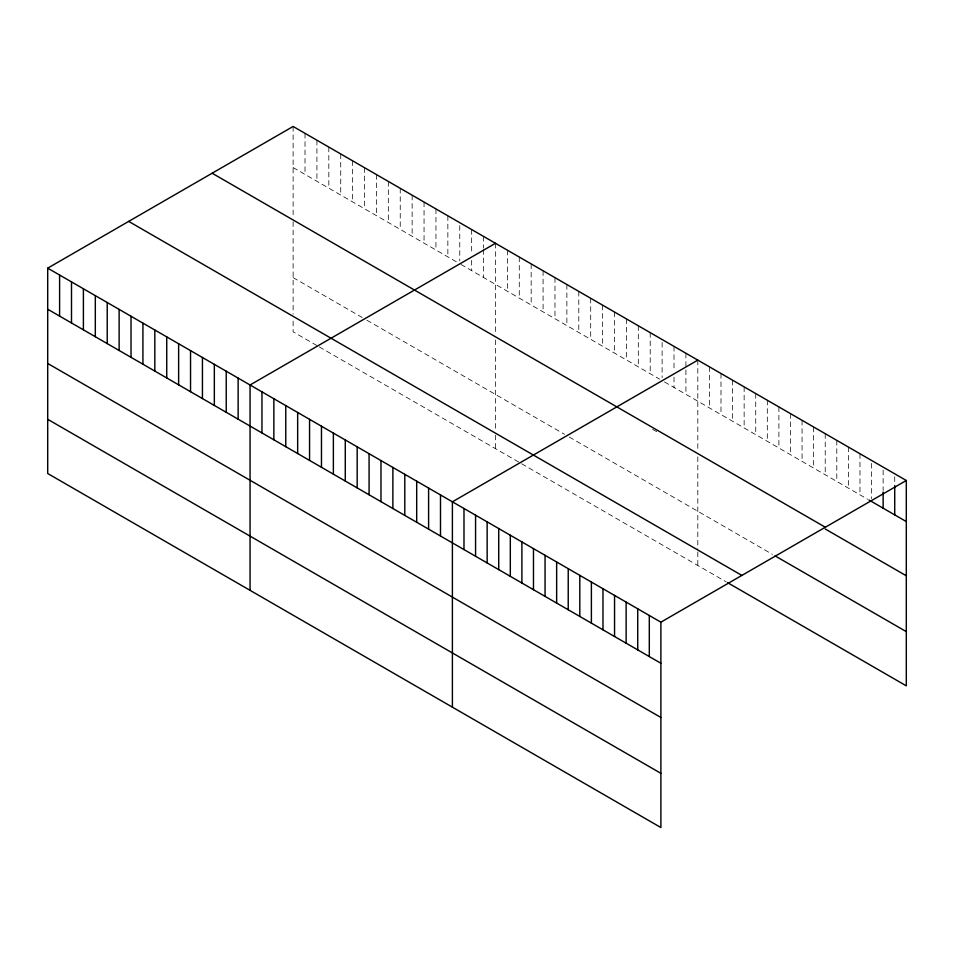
<?xml version="1.0" encoding="UTF-8"?>
<svg xmlns="http://www.w3.org/2000/svg" width="954" height="954" viewBox="0 0 954 954"><rect width="100%" height="100%" fill="white"/><g stroke="black" fill="none" stroke-linecap="round" stroke-linejoin="round"><path stroke-width="0.72" stroke-dasharray="4.77 3.58" d="M293.116 167.546L457.371 262.374M460.949 264.437L659.727 379.203M664.485 381.958L867.687 499.276M652.584 429.288L657.342 432.043M293.116 277.614L362.15 317.467M366.908 320.222L564.506 434.297M569.264 437.039L772.454 554.357M316.919 345.563L293.116 331.825L293.116 318.266M319.304 346.946L519.274 462.392M521.647 463.763L726.125 581.821M894.721 476.738L894.721 484.072M883.13 470.048L883.13 490.583M871.551 463.358L871.551 498.572M859.971 453.734L859.971 494.816M848.392 447.056L848.392 488.126M836.801 440.366L836.801 481.436M825.222 433.676L825.222 474.758M813.643 426.987L813.643 468.068M802.064 420.309L802.064 461.378M790.472 413.619L790.472 454.688M778.893 406.929L778.893 448.01M767.314 400.239L767.314 441.32M755.735 393.561L755.735 434.63M744.144 386.871L744.144 427.941M732.565 380.181L732.565 421.263M720.986 373.491L720.986 414.573M709.394 366.813L709.394 407.883M697.815 360.123L697.815 451.337M697.815 456.799L697.815 549.206M697.815 551.925L697.815 565.472M685.914 353.254L685.914 394.324M674.013 346.374L674.013 371.321M674.013 377.188L674.013 387.455M662.112 342.438L662.112 377.641M650.211 332.636L650.211 373.706M638.298 325.767L638.298 366.837M626.396 318.886L626.396 359.968M614.495 312.018L614.495 353.087M602.594 305.149L602.594 346.219M590.693 298.268L590.693 339.35M578.792 291.399L578.792 332.469M566.879 284.53L566.879 325.6M554.978 277.662L554.978 318.731M543.076 270.781L543.076 311.863M531.175 263.912L531.175 304.982M519.274 257.043L519.274 298.113M507.373 250.163L507.373 291.244M495.472 243.294L495.472 334.52M495.472 339.982L495.472 431.029M495.472 435.096L495.472 448.654M483.559 236.425L483.559 248.159M483.559 249.626L483.559 277.495M471.658 229.556L471.658 254.491M471.658 260.359L471.658 270.626M459.756 225.609L459.756 260.824M447.855 215.807L447.855 256.876M435.954 208.938L435.954 250.008M424.053 202.057L424.053 243.139M412.14 195.188L412.14 236.27M400.239 188.32L400.239 229.389M388.338 181.451L388.338 222.52M376.436 174.57L376.436 215.652M364.535 167.701L364.535 208.771M352.634 160.832L352.634 201.902M340.733 153.964L340.733 195.033M328.82 147.083L328.82 188.165M316.919 140.214L316.919 181.284M305.018 133.345L305.018 174.415M293.116 126.465L293.116 217.691M293.116 221.757L293.116 314.2"/><path stroke-width="1.43" d="M47.7 268.157L660.884 622.175L660.884 827.535L47.7 473.506L47.7 268.157L293.116 126.465L906.3 480.494L906.3 685.843L727.413 582.56M495.472 243.294L250.055 384.987L250.055 590.335M697.815 360.123L452.399 501.816L452.399 707.164M660.884 622.175L906.3 480.494M868.975 500.015L906.3 521.564M212.134 173.223L825.317 527.24M825.222 528.969L906.3 575.775M775.03 555.848L906.3 631.631M128.683 221.4L741.866 575.417M47.7 309.227L660.884 663.257M47.7 363.45L660.884 717.468M47.7 419.295L660.884 773.324M894.721 485.538L894.721 514.874M883.13 492.049L883.13 508.184M649.304 615.485L649.304 656.567M637.725 608.807L637.725 649.877M626.134 602.117L626.134 643.187M614.555 595.427L614.555 636.509M602.976 588.737L602.976 629.819M591.385 582.059L591.385 623.129M579.805 575.369L579.805 616.439M568.226 568.679L568.226 609.761M556.647 561.989L556.647 603.071M545.056 555.311L545.056 596.381M533.477 548.622L533.477 589.691M521.898 541.932L521.898 583.001M510.318 535.242L510.318 576.323M498.727 528.564L498.727 569.633M487.148 521.874L487.148 562.943M475.569 515.184L475.569 556.254M463.99 508.494L463.99 549.576M440.498 494.935L440.498 536.017M428.596 488.066L428.596 529.136M416.695 481.198L416.695 522.267M404.794 474.317L404.794 515.398M392.881 467.448L392.881 508.53M380.98 460.579L380.98 501.649M369.079 453.71L369.079 494.78M357.178 446.83L357.178 487.911M345.276 439.961L345.276 481.031M333.375 433.092L333.375 474.162M321.474 426.223L321.474 467.293M309.561 419.343L309.561 460.424M297.66 412.474L297.66 453.544M285.759 405.605L285.759 446.675M273.858 398.724L273.858 439.806M261.956 391.856L261.956 432.925M238.142 378.118L238.142 419.188M226.241 371.237L226.241 412.319M214.34 364.368L214.34 405.438M202.439 357.5L202.439 398.569M190.538 350.619L190.538 391.7M178.636 343.75L178.636 384.832M166.735 336.881L166.735 377.951M154.822 330.012L154.822 371.082M142.921 323.132L142.921 364.213M131.02 316.263L131.02 357.333M119.119 309.394L119.119 350.464M107.218 302.513L107.218 343.595M95.317 295.645L95.317 336.726M83.403 288.776L83.403 329.846M71.502 281.907L71.502 322.977M59.601 275.026L59.601 316.108"/></g></svg>
